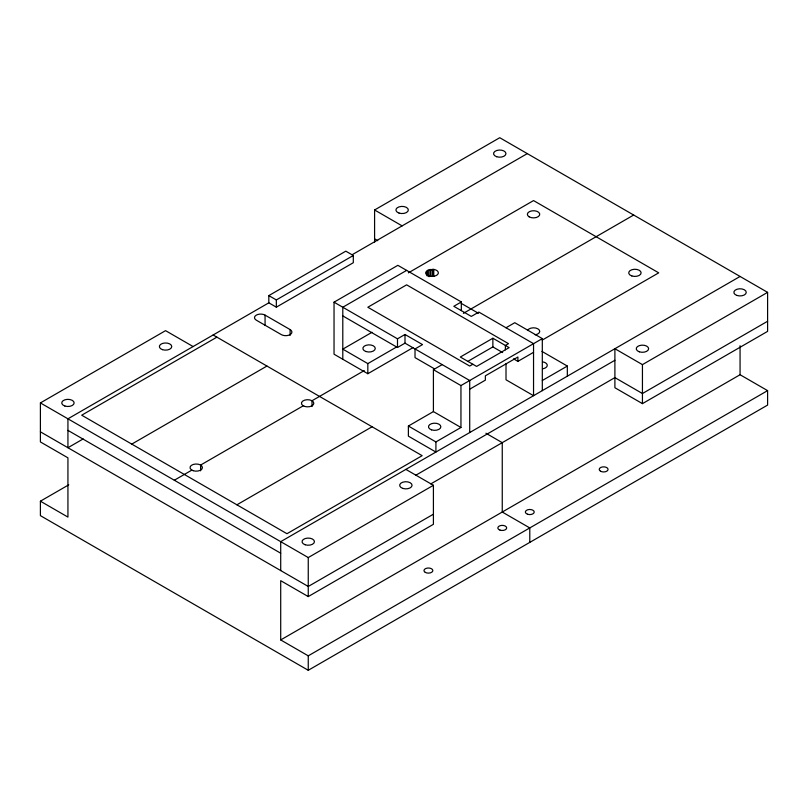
<?xml version="1.0" encoding="UTF-8"?>
<svg xmlns="http://www.w3.org/2000/svg" width="808" height="808" viewBox="0 0 808 808"><rect width="100%" height="100%" fill="white"/><g stroke="black" fill="none" stroke-linecap="round" stroke-linejoin="round"><path stroke-width="1.21" d="M426.18 271.912L426.18 273.771L427.786 275.376A6.191 3.575 0 0 0 437.532 274.629A6.191 3.575 0 0 0 433.765 269.387L427.786 270.316L426.18 271.912L426.18 274.225M405.879 469.397L433.411 485.295L433.411 524.321L308.252 596.577L280.709 580.679L280.709 639.936L740.067 374.73L767.6 390.628L767.6 405.081L308.252 670.286L40.4 515.645L40.4 501.192L67.933 517.09L67.933 457.833L40.4 441.936L40.4 402.919L165.559 330.654L193.102 346.551M374.589 242.249L374.589 209.979L499.748 137.713L767.6 292.355L767.6 331.371L642.441 403.636L614.898 387.739L614.898 348.723L642.441 364.62L767.6 292.355M268.822 302.828L268.822 295.607L345.804 251.167L353.308 255.5L353.308 262.721L276.336 307.171L268.822 302.828L67.933 418.817L67.933 447.723L83.173 438.926M352.298 254.641L527.291 153.611M268.822 295.607L276.336 299.94L353.308 255.5M216.877 337.158L81.709 415.201L286.971 533.714L422.15 455.672L213.13 334.987M413.272 347.49L367.832 373.72L334.037 354.207L334.037 302.182L397.869 265.327L461.328 301.96L461.328 310.636M406.626 270.387L342.794 307.242L342.794 359.267M408.383 272.841L533.543 200.576L658.712 272.841L542.249 340.077M131.765 444.107L266.943 366.064M40.4 501.192L68.771 484.81M372.003 332.29L342.794 349.147L367.832 363.6L397.041 346.743M334.037 302.182L397.496 338.815L405 334.482L422.523 344.602L415.019 348.935L415.019 357.611L434.573 368.892M461.328 301.96L453.813 306.303L471.337 316.413L478.851 312.08L533.543 343.663L533.543 395.688L506.01 379.79L506.01 363.691M342.794 315.908L397.496 347.49L405 343.158L469.711 380.517L469.711 432.543M174.326 480.235L191.849 470.115M303.242 405.808L200.606 465.065L200.606 470.842M364.267 370.569L312.009 400.748L312.009 406.525M463.358 313.363L633.674 215.029M542.309 390.628L542.309 338.603L460.954 385.567L460.954 427.483L433.411 411.585L433.411 369.67L442.178 364.62M506.01 327.765L514.767 322.705L542.309 338.603M492.87 338.239L460.328 357.025L476.599 366.418L509.141 347.632L492.87 338.239L492.87 346.915L467.913 361.317M472.842 364.256L469.711 366.064L367.832 307.242L406.626 284.84L508.515 343.663L505.384 345.471L505.384 349.803M236.906 504.808L372.084 426.765M469.711 389.183L485.356 380.154L485.356 375.821L517.898 357.025L517.898 361.368L513.545 358.853M517.898 361.368L533.543 352.328M408.383 426.038L435.916 441.936L435.916 452.056L408.383 436.158L408.383 426.038L433.411 411.585M435.916 441.936L460.954 427.483M542.309 380.517L567.337 366.064L567.337 376.174M740.067 276.457L280.709 541.663L280.709 570.569M415.676 475.306L614.898 360.277M430.785 483.921L614.898 377.619L642.441 393.526L767.6 321.261M40.4 402.919L308.252 557.56L433.411 485.295M433.411 514.201L308.252 586.467L40.4 431.826M280.709 639.936L308.252 655.833L767.6 390.628M374.589 209.979L402.121 225.876M374.589 238.875L377.76 240.713M461.247 303.364L478.518 313.332M541.926 351.389L567.337 366.064M492.87 346.915L502.657 352.571M433.411 369.67L460.954 385.567M485.891 433.209L502.253 442.663L502.253 512.03L529.785 527.927L529.785 542.38M290.102 329.573A6.191 3.575 0 0 1 290.102 334.623A6.191 3.575 0 0 1 281.336 334.623L256.308 320.17A6.191 3.575 0 0 1 256.308 315.12A6.191 3.575 0 0 1 265.064 315.12L290.102 329.573L290.102 335.35M67.933 430.371L280.709 553.217M740.067 345.733L740.067 374.73M642.441 364.62L642.441 403.636M433.765 269.387L433.765 276.326M432.967 269.327L432.967 276.265M432.159 269.266L432.159 276.205M430.563 269.387L430.563 276.326M429.068 269.741L429.068 276.679M427.786 270.316L427.786 276.094M426.796 271.054L426.796 275.68M405 334.482L405 343.158M397.496 338.815L397.496 347.49M367.832 363.6L367.832 373.72M308.252 557.56L308.252 596.577M308.252 655.833L308.252 670.286M276.336 299.94L276.336 307.171M265.064 315.12L265.064 325.523M527.563 330.452A6.191 3.575 0 0 1 537.926 328.846A6.191 3.575 0 0 1 535.149 334.835M542.653 361.883A6.191 3.575 0 0 1 547.248 365.337A6.191 3.575 0 0 1 542.653 368.791M631.826 275.942A6.191 3.575 0 0 0 641.118 272.841A6.191 3.575 0 0 0 631.826 269.741A6.191 3.575 0 0 0 631.826 275.942M304.525 406.374A6.191 3.575 0 0 0 313.817 403.273A6.191 3.575 0 0 0 304.525 400.182A6.191 3.575 0 0 0 304.525 406.374M193.132 470.69A6.191 3.575 0 0 0 202.424 467.59A6.191 3.575 0 0 0 193.132 464.489A6.191 3.575 0 0 0 193.132 470.69M399.021 213.07A6.191 3.575 0 0 0 408.323 209.979A6.191 3.575 0 0 0 399.021 206.878A6.191 3.575 0 0 0 399.021 213.07M496.657 156.712A6.191 3.575 0 0 0 505.949 153.611A6.191 3.575 0 0 0 496.657 150.51A6.191 3.575 0 0 0 496.657 156.712M736.967 295.455A6.191 3.575 0 0 0 746.259 292.355A6.191 3.575 0 0 0 736.967 289.254A6.191 3.575 0 0 0 736.967 295.455M639.34 351.813A6.191 3.575 0 0 0 648.632 348.723A6.191 3.575 0 0 0 639.34 345.622A6.191 3.575 0 0 0 639.34 351.813M529.159 216.837A6.191 3.575 0 0 0 539.532 215.231A6.191 3.575 0 0 0 531.937 210.858A6.191 3.575 0 0 0 529.159 216.837M162.469 349.652A6.191 3.575 0 0 0 171.761 346.551A6.191 3.575 0 0 0 162.469 343.451A6.191 3.575 0 0 0 162.469 349.652M64.842 406.01A6.191 3.575 0 0 0 74.134 402.919A6.191 3.575 0 0 0 64.842 399.819A6.191 3.575 0 0 0 64.842 406.01M402.778 488.396A6.191 3.575 0 0 0 412.07 485.295A6.191 3.575 0 0 0 402.778 482.194A6.191 3.575 0 0 0 402.778 488.396M305.151 544.754A6.191 3.575 0 0 0 314.443 541.663A6.191 3.575 0 0 0 305.151 538.562A6.191 3.575 0 0 0 305.151 544.754M431.563 429.856A6.191 3.575 0 0 0 440.865 426.765A6.191 3.575 0 0 0 431.563 423.665A6.191 3.575 0 0 0 431.563 429.856M365.984 351.531A6.191 3.575 0 0 0 375.276 348.43A6.191 3.575 0 0 0 365.984 345.329A6.191 3.575 0 0 0 365.984 351.531M527.574 514.241A4.424 2.555 0 0 0 534.219 512.03A4.424 2.555 0 0 0 527.574 509.818A4.424 2.555 0 0 0 527.574 514.241M600.506 471.205A4.424 2.555 0 0 0 607.909 470.064A4.424 2.555 0 0 0 602.495 466.933A4.424 2.555 0 0 0 600.506 471.205M500.041 530.139A4.424 2.555 0 0 0 506.677 527.927A4.424 2.555 0 0 0 500.041 525.715A4.424 2.555 0 0 0 500.041 530.139M425.281 572.377A4.424 2.555 0 0 0 432.684 571.226A4.424 2.555 0 0 0 427.26 568.095A4.424 2.555 0 0 0 425.281 572.377"/></g></svg>
